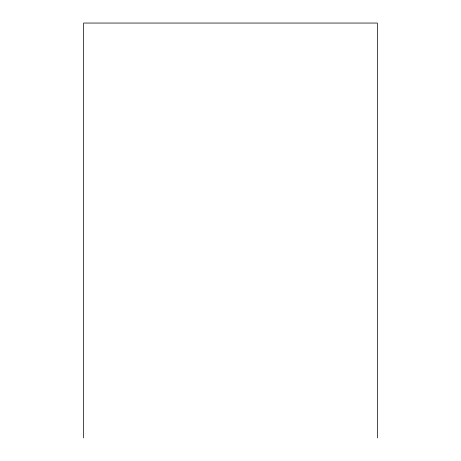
<?xml version="1.0" encoding="UTF-8"?>
<svg xmlns="http://www.w3.org/2000/svg" width="461" height="461" viewBox="0 0 461 461"><rect width="100%" height="100%" fill="white"/><g stroke="black" fill="none" stroke-linecap="round" stroke-linejoin="round"><path stroke-width="0.69" d="M377.363 437.95L377.363 23.05L83.637 23.05L83.637 437.95"/></g></svg>
